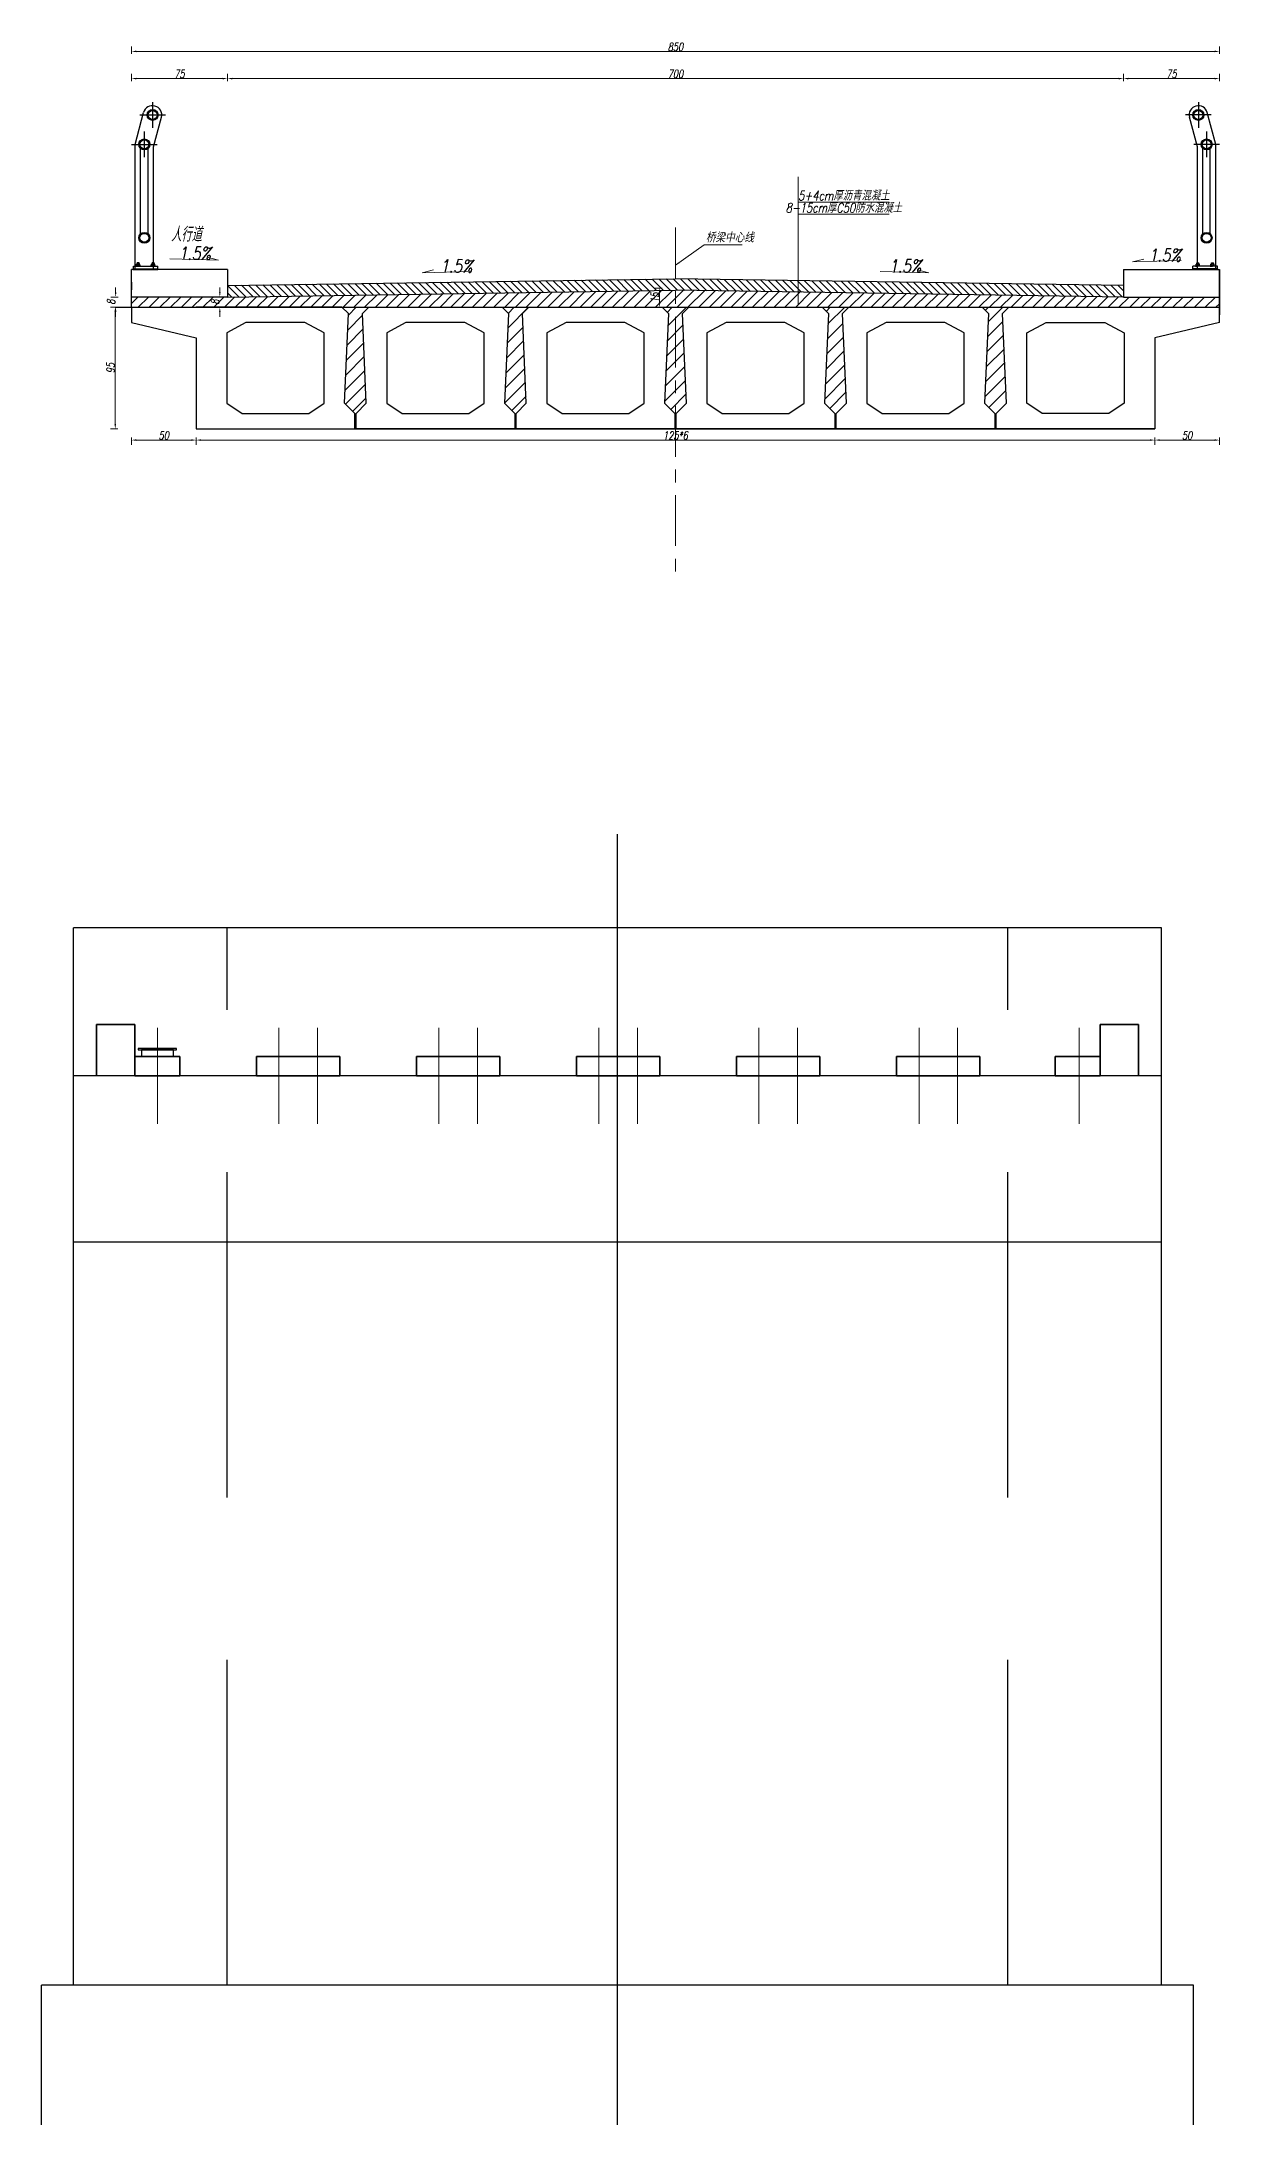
# Model space of a CAD drawing. Header units: millimetres. Extents: x -513 to 23624, y -721 to 12066.
# Drawn here: x -202.57 to -193.36, y 493.16 to 509.38 of the extents above; entities that cross this region are included whole.
import ezdxf
from ezdxf.enums import TextEntityAlignment as Align

# ---------------------------------------------------------------- set-up
doc = ezdxf.new("R2010")
doc.units = ezdxf.units.MM
doc.linetypes.add('CENTER', pattern=[50.8, 31.75, -6.35, 6.35, -6.35])
doc.linetypes.add('DASHED', pattern=[19.05, 12.7, -6.35])
doc.layers.add('C35', color=1, linetype='Continuous')
doc.layers.add('桥型', color=1, linetype='Continuous')
for name, color, linetype, lineweight in [('Dim', 7, 'Continuous', 18), ('标注', 3, 'Continuous', 15), ('结构轮廓', 1, 'Continuous', 35), ('轴线', 2, 'CENTER', 15), ('钢筋', 1, 'Continuous', 35)]:
    doc.layers.add(name, color=color, linetype=linetype, lineweight=lineweight)
doc.styles.add('fsdb', font='italc1.shx', dxfattribs={"width": 0.75, "bigfont": 'fsdb.shx'})
doc.styles.add('HH', font='italc1.shx', dxfattribs={"width": 0.75, "oblique": 0.75, "height": 5, "bigfont": 'fsdb.shx'})
doc.styles.get("Standard").update_dxf_attribs({"font": 'italc1.shx', "width": 0.75, "bigfont": 'fsdb.shx'})
doc.dimstyles.get("Standard").update_dxf_attribs({"dimtxt": 0.18, "dimasz": 0.18, "dimexe": 0.18, "dimexo": 0.0625, "dimgap": 0.09, "dimtad": 0, "dimtih": 1, "dimtoh": 1, "dimdec": 4, "dimzin": 0, "dimdsep": 46, "dimcen": 0.09, "dimadec": 0, "dimazin": 0, "dimtfac": 1, "dimtdec": 4, "dimtofl": 0, "dimtmove": 0, "dimatfit": 3, "dimfxl": 0, "dimtolj": 1, "dimtzin": 0, "dimarcsym": 0})
doc.dimstyles.new('比例100', dxfattribs={"dimtxt": 2.5, "dimasz": 1.5, "dimexe": 1.5, "dimexo": 1.5, "dimgap": 0.2, "dimtad": 1, "dimdec": 1, "dimlfac": 100, "dimdsep": 46, "dimtxsty": 'fsdb', "dimcen": 0.09, "dimclrd": 6, "dimclre": 6, "dimclrt": 6, "dimaunit": 1, "dimadec": 1, "dimazin": 2, "dimtfac": 1, "dimtdec": 1, "dimtofl": 0, "dimtmove": 2, "dimatfit": 3, "dimfxl": 0, "dimtolj": 1, "dimtzin": 0, "dimarcsym": 0})

# ---------------------------------------------------------------- blocks, each defined once
blk = doc.blocks.new('*D27')
at = {"layer": 'Defpoints', "color": 0, "linetype": 'Continuous', "transparency": 16777216}
for p in [(22455.27, 12930.74), (22451.65, 12892.74), (22455.27, 12892.74)]:
    blk.add_point(p, dxfattribs=at)
at = {"layer": 'Dim', "linetype": 'Continuous', "lineweight": -2, "transparency": 16777216}
for p, q in [((22452.45, 12930.74), (22450.15, 12930.74)), ((22452.45, 12892.74), (22450.15, 12892.74))]:
    blk.add_line(p, q, dxfattribs=at)
at = {"layer": 'Dim', "color": 4, "linetype": 'Continuous', "lineweight": -2, "transparency": 16777216}
blk.add_line((22451.65, 12929.24), (22451.65, 12894.24), dxfattribs=at)
at = {"layer": 'Dim', "color": 4, "linetype": 'Continuous', "transparency": 16777216}
for points in [[(22451.4, 12929.24), (22451.9, 12929.24), (22451.65, 12930.74)], [(22451.4, 12894.24), (22451.9, 12894.24), (22451.65, 12892.74)]]:
    blk.add_solid(points, dxfattribs=at)
at = {"layer": 'Dim', "linetype": 'Continuous', "transparency": 16777216, "insert": (22450.2, 12911.74), "char_height": 2.5, "attachment_point": 5, "rotation": 90, "style": 'fsdb'}
blk.add_mtext('\\A1;95', dxfattribs=at)
blk = doc.blocks.new('*D28')
at = {"linetype": 'Continuous', "lineweight": -2, "transparency": 16777216}
for p, q in [((22456.71, 13001.4), (22456.71, 13003.7)), ((22486.71, 13001.4), (22486.71, 13003.7))]:
    blk.add_line(p, q, dxfattribs=at)
at = {"color": 4, "linetype": 'Continuous', "lineweight": -2, "transparency": 16777216}
blk.add_line((22458.21, 13002.2), (22485.21, 13002.2), dxfattribs=at)
at = {"color": 4, "linetype": 'Continuous', "transparency": 16777216}
for points in [[(22458.21, 13002.45), (22458.21, 13001.95), (22456.71, 13002.2)], [(22485.21, 13002.45), (22485.21, 13001.95), (22486.71, 13002.2)]]:
    blk.add_solid(points, dxfattribs=at)
at = {"layer": 'Defpoints', "color": 0, "linetype": 'Continuous', "transparency": 16777216}
for p in [(22486.71, 13002.2), (22486.71, 12996.09), (22456.71, 12986.6)]:
    blk.add_point(p, dxfattribs=at)
at = {"linetype": 'Continuous', "transparency": 16777216, "insert": (22471.71, 13003.65), "char_height": 2.5, "attachment_point": 5, "style": 'fsdb'}
blk.add_mtext('\\A1;75', dxfattribs=at)
blk = doc.blocks.new('*D29')
at = {"linetype": 'Continuous', "lineweight": -2, "transparency": 16777216}
for p, q in [((22486.71, 13001.4), (22486.71, 13003.7)), ((22766.71, 13001.4), (22766.71, 13003.7))]:
    blk.add_line(p, q, dxfattribs=at)
at = {"color": 4, "linetype": 'Continuous', "lineweight": -2, "transparency": 16777216}
blk.add_line((22488.21, 13002.2), (22765.21, 13002.2), dxfattribs=at)
at = {"color": 4, "linetype": 'Continuous', "transparency": 16777216}
for points in [[(22488.21, 13002.45), (22488.21, 13001.95), (22486.71, 13002.2)], [(22765.21, 13002.45), (22765.21, 13001.95), (22766.71, 13002.2)]]:
    blk.add_solid(points, dxfattribs=at)
at = {"layer": 'Defpoints', "color": 0, "linetype": 'Continuous', "transparency": 16777216}
for p in [(22766.71, 13002.2), (22486.71, 12985.38), (22766.71, 12986.26)]:
    blk.add_point(p, dxfattribs=at)
at = {"linetype": 'Continuous', "transparency": 16777216, "insert": (22626.71, 13003.65), "char_height": 2.5, "attachment_point": 5, "style": 'fsdb'}
blk.add_mtext('\\A1;700', dxfattribs=at)
blk = doc.blocks.new('*D30')
at = {"linetype": 'Continuous', "lineweight": -2, "transparency": 16777216}
for p, q in [((22456.71, 13009.89), (22456.71, 13012.19)), ((22796.71, 13009.89), (22796.71, 13012.19))]:
    blk.add_line(p, q, dxfattribs=at)
at = {"color": 4, "linetype": 'Continuous', "lineweight": -2, "transparency": 16777216}
blk.add_line((22458.21, 13010.69), (22795.21, 13010.69), dxfattribs=at)
at = {"color": 4, "linetype": 'Continuous', "transparency": 16777216}
for points in [[(22458.21, 13010.94), (22458.21, 13010.44), (22456.71, 13010.69)], [(22795.21, 13010.94), (22795.21, 13010.44), (22796.71, 13010.69)]]:
    blk.add_solid(points, dxfattribs=at)
at = {"layer": 'Defpoints', "color": 0, "linetype": 'Continuous', "transparency": 16777216}
for p in [(22796.71, 13010.69), (22456.71, 12995.46), (22796.71, 12995.46)]:
    blk.add_point(p, dxfattribs=at)
at = {"linetype": 'Continuous', "transparency": 16777216, "insert": (22626.71, 13012.14), "char_height": 2.5, "attachment_point": 5, "style": 'fsdb'}
blk.add_mtext('\\A1;850', dxfattribs=at)
blk = doc.blocks.new('*D31')
at = {"linetype": 'Continuous', "lineweight": -2, "transparency": 16777216}
for p, q in [((22766.71, 13001.4), (22766.71, 13003.7)), ((22796.71, 13001.4), (22796.71, 13003.7))]:
    blk.add_line(p, q, dxfattribs=at)
at = {"color": 4, "linetype": 'Continuous', "lineweight": -2, "transparency": 16777216}
blk.add_line((22795.21, 13002.2), (22768.21, 13002.2), dxfattribs=at)
at = {"color": 4, "linetype": 'Continuous', "transparency": 16777216}
for points in [[(22768.21, 13002.45), (22768.21, 13001.95), (22766.71, 13002.2)], [(22795.21, 13002.45), (22795.21, 13001.95), (22796.71, 13002.2)]]:
    blk.add_solid(points, dxfattribs=at)
at = {"layer": 'Defpoints', "color": 0, "linetype": 'Continuous', "transparency": 16777216}
for p in [(22766.71, 13002.2), (22766.71, 12985.63), (22796.71, 12986.6)]:
    blk.add_point(p, dxfattribs=at)
at = {"linetype": 'Continuous', "transparency": 16777216, "insert": (22781.71, 13003.65), "char_height": 2.5, "attachment_point": 5, "style": 'fsdb'}
blk.add_mtext('\\A1;75', dxfattribs=at)
blk = doc.blocks.new('*D21')
at = {"layer": 'Defpoints', "color": 0, "linetype": 'Continuous', "transparency": 16777216}
for p in [(22456.71, 12892.3), (22476.91, 12892.3), (22476.91, 12889.24)]:
    blk.add_point(p, dxfattribs=at)
at = {"layer": 'Dim', "linetype": 'Continuous', "lineweight": -2, "transparency": 16777216}
for p, q in [((22456.71, 12890.04), (22456.71, 12887.74)), ((22476.91, 12890.04), (22476.91, 12887.74))]:
    blk.add_line(p, q, dxfattribs=at)
at = {"layer": 'Dim', "color": 4, "linetype": 'Continuous', "lineweight": -2, "transparency": 16777216}
blk.add_line((22458.21, 12889.24), (22475.41, 12889.24), dxfattribs=at)
at = {"layer": 'Dim', "color": 4, "linetype": 'Continuous', "transparency": 16777216}
for points in [[(22458.21, 12889.49), (22458.21, 12888.99), (22456.71, 12889.24)], [(22475.41, 12889.49), (22475.41, 12888.99), (22476.91, 12889.24)]]:
    blk.add_solid(points, dxfattribs=at)
at = {"layer": 'Dim', "linetype": 'Continuous', "transparency": 16777216, "insert": (22466.81, 12890.69), "char_height": 2.5, "attachment_point": 5, "style": 'fsdb'}
blk.add_mtext('\\A1;50', dxfattribs=at)
blk = doc.blocks.new('*D22')
at = {"layer": 'Defpoints', "color": 0, "linetype": 'Continuous', "transparency": 16777216}
for p in [(22476.91, 12892.3), (22776.51, 12892.3), (22776.51, 12889.24)]:
    blk.add_point(p, dxfattribs=at)
at = {"layer": 'Dim', "linetype": 'Continuous', "lineweight": -2, "transparency": 16777216}
for p, q in [((22476.91, 12890.04), (22476.91, 12887.74)), ((22776.51, 12890.04), (22776.51, 12887.74))]:
    blk.add_line(p, q, dxfattribs=at)
at = {"layer": 'Dim', "color": 4, "linetype": 'Continuous', "lineweight": -2, "transparency": 16777216}
blk.add_line((22478.41, 12889.24), (22775.01, 12889.24), dxfattribs=at)
at = {"layer": 'Dim', "color": 4, "linetype": 'Continuous', "transparency": 16777216}
for points in [[(22478.41, 12889.49), (22478.41, 12888.99), (22476.91, 12889.24)], [(22775.01, 12889.49), (22775.01, 12888.99), (22776.51, 12889.24)]]:
    blk.add_solid(points, dxfattribs=at)
at = {"layer": 'Dim', "linetype": 'Continuous', "transparency": 16777216, "insert": (22626.71, 12890.69), "char_height": 2.5, "attachment_point": 5, "style": 'fsdb'}
blk.add_mtext('\\A1;125*6', dxfattribs=at)
blk = doc.blocks.new('*D23')
at = {"layer": 'Defpoints', "color": 0, "linetype": 'Continuous', "transparency": 16777216}
for p in [(22776.51, 12892.3), (22796.71, 12892.3), (22776.51, 12889.24)]:
    blk.add_point(p, dxfattribs=at)
at = {"layer": 'Dim', "linetype": 'Continuous', "lineweight": -2, "transparency": 16777216}
for p, q in [((22776.51, 12890.04), (22776.51, 12887.74)), ((22796.71, 12890.04), (22796.71, 12887.74))]:
    blk.add_line(p, q, dxfattribs=at)
at = {"layer": 'Dim', "color": 4, "linetype": 'Continuous', "lineweight": -2, "transparency": 16777216}
blk.add_line((22795.21, 12889.24), (22778.01, 12889.24), dxfattribs=at)
at = {"layer": 'Dim', "color": 4, "linetype": 'Continuous', "transparency": 16777216}
for points in [[(22778.01, 12889.49), (22778.01, 12888.99), (22776.51, 12889.24)], [(22795.21, 12889.49), (22795.21, 12888.99), (22796.71, 12889.24)]]:
    blk.add_solid(points, dxfattribs=at)
at = {"layer": 'Dim', "linetype": 'Continuous', "transparency": 16777216, "insert": (22786.61, 12890.69), "char_height": 2.5, "attachment_point": 5, "style": 'fsdb'}
blk.add_mtext('\\A1;50', dxfattribs=at)
blk = doc.blocks.new('*D24')
at = {"layer": 'Defpoints', "color": 0, "linetype": 'Continuous', "transparency": 16777216}
for p in [(22451.78, 12930.74), (22456.71, 12933.94), (22456.71, 12930.74)]:
    blk.add_point(p, dxfattribs=at)
at = {"layer": 'Dim', "color": 4, "linetype": 'Continuous', "lineweight": -2, "transparency": 16777216}
for p, q in [((22451.78, 12935.44), (22451.78, 12936.94)), ((22451.78, 12929.24), (22451.78, 12927.74))]:
    blk.add_line(p, q, dxfattribs=at)
at = {"layer": 'Dim', "linetype": 'Continuous', "lineweight": -2, "transparency": 16777216}
for p, q in [((22452.58, 12933.94), (22450.28, 12933.94)), ((22452.58, 12930.74), (22450.28, 12930.74))]:
    blk.add_line(p, q, dxfattribs=at)
at = {"layer": 'Dim', "color": 4, "linetype": 'Continuous', "transparency": 16777216}
for points in [[(22451.53, 12935.44), (22452.03, 12935.44), (22451.78, 12933.94)], [(22451.53, 12929.24), (22452.03, 12929.24), (22451.78, 12930.74)]]:
    blk.add_solid(points, dxfattribs=at)
at = {"layer": 'Dim', "linetype": 'Continuous', "transparency": 16777216, "insert": (22450.33, 12932.34), "char_height": 2.5, "attachment_point": 5, "rotation": 90, "style": 'fsdb'}
blk.add_mtext('\\A1;8', dxfattribs=at)
blk = doc.blocks.new('*D25')
at = {"layer": 'Defpoints', "color": 0, "transparency": 16777216}
for p in [(22484.33, 12930.74), (22486.71, 12933.94), (22486.71, 12930.74)]:
    blk.add_point(p, dxfattribs=at)
at = {"layer": 'Dim', "color": 4, "lineweight": -2, "transparency": 16777216}
for p, q in [((22484.33, 12935.44), (22484.33, 12936.94)), ((22484.33, 12929.24), (22484.33, 12927.74))]:
    blk.add_line(p, q, dxfattribs=at)
at = {"layer": 'Dim', "lineweight": -2, "transparency": 16777216}
for p, q in [((22485.13, 12933.94), (22482.83, 12933.94)), ((22485.13, 12930.74), (22482.83, 12930.74))]:
    blk.add_line(p, q, dxfattribs=at)
at = {"layer": 'Dim', "color": 4, "transparency": 16777216}
for points in [[(22484.08, 12935.44), (22484.58, 12935.44), (22484.33, 12933.94)], [(22484.08, 12929.24), (22484.58, 12929.24), (22484.33, 12930.74)]]:
    blk.add_solid(points, dxfattribs=at)
at = {"layer": 'Dim', "transparency": 16777216, "insert": (22482.88, 12932.34), "char_height": 2.5, "attachment_point": 5, "rotation": 90, "style": 'fsdb'}
blk.add_mtext('\\A1;8', dxfattribs=at)
blk = doc.blocks.new('*D26')
at = {"layer": 'Defpoints', "color": 0, "transparency": 16777216}
for p in [(22626.71, 12936.74), (22621.76, 12930.74), (22626.71, 12930.74)]:
    blk.add_point(p, dxfattribs=at)
at = {"layer": 'Dim', "lineweight": -2, "transparency": 16777216}
for p, q in [((22622.56, 12936.74), (22620.26, 12936.74)), ((22622.56, 12930.74), (22620.26, 12930.74))]:
    blk.add_line(p, q, dxfattribs=at)
at = {"layer": 'Dim', "color": 4, "lineweight": -2, "transparency": 16777216}
blk.add_line((22621.76, 12935.24), (22621.76, 12932.24), dxfattribs=at)
at = {"layer": 'Dim', "color": 4, "transparency": 16777216}
for points in [[(22621.51, 12935.24), (22622.01, 12935.24), (22621.76, 12936.74)], [(22621.51, 12932.24), (22622.01, 12932.24), (22621.76, 12930.74)]]:
    blk.add_solid(points, dxfattribs=at)
at = {"layer": 'Dim', "transparency": 16777216, "insert": (22620.31, 12933.74), "char_height": 2.5, "attachment_point": 5, "rotation": 90, "style": 'fsdb'}
blk.add_mtext('\\A1;15', dxfattribs=at)
blk = doc.blocks.new('rwerere')
at = {"layer": 'Dim'}
h = blk.add_hatch(dxfattribs=at)
h.set_pattern_fill('ANSI31', color=256, scale=1.5, style=0)
h.set_pattern_definition([(45, (676.534, -17.857), (-1.68379802, 1.68379802), [])])
h.paths.add_polyline_path([(22626.7064, 12936.041), (22486.7064, 12933.941), (22456.7064, 12933.941), (22456.7064, 12930.741), (22626.7064, 12930.741)])
h.paths.add_polyline_path([(22766.7064, 12933.941), (22626.7064, 12936.041), (22626.7064, 12930.741), (22796.7064, 12930.741), (22796.7064, 12933.941)])
h = blk.add_hatch(dxfattribs=at)
h.set_pattern_fill('ANSI31', color=256, angle=90, style=0)
h.set_pattern_definition([(135, (676.534, -17.857), (-1.12253202, -1.12253202), [])])
h.paths.add_polyline_path([(22626.7064, 12939.6414), (22486.7064, 12937.5414), (22486.7064, 12933.941), (22626.7064, 12936.041)])
h.paths.add_polyline_path([(22665.0213, 12939.0667), (22626.7064, 12939.6414), (22626.7064, 12936.041), (22665.0213, 12935.4663)])
h.paths.add_polyline_path([(22766.7064, 12937.5414), (22665.0213, 12939.0667), (22665.0213, 12935.4663), (22766.7064, 12933.941)])
at = {"layer": 'Dim', "linetype": 'Continuous'}
h = blk.add_hatch(dxfattribs=at)
h.set_pattern_fill('ANSI31', color=256, style=0)
h.set_pattern_definition([(45, (19939.6168, 12476.7575), (-2.245064, 2.245064), [])])
h.paths.add_polyline_path([(22528.9064, 12928.741), (22530.9064, 12930.741), (22522.5064, 12930.741), (22524.5064, 12928.741), (22523.3064, 12900.741), (22526.5064, 12897.541), (22526.5064, 12892.741), (22526.9064, 12892.741), (22526.9064, 12897.541), (22530.1064, 12900.741)])
h.paths.add_polyline_path([(22578.9064, 12928.741), (22580.9064, 12930.741), (22572.5064, 12930.741), (22574.5064, 12928.741), (22573.3064, 12900.741), (22576.5064, 12897.541), (22576.5064, 12892.741), (22576.9064, 12892.741), (22576.9064, 12897.541), (22580.1064, 12900.741)])
h.paths.add_polyline_path([(22628.9064, 12928.741), (22630.9064, 12930.741), (22626.7064, 12930.741), (22626.7064, 12892.741), (22626.9064, 12892.741), (22626.9064, 12897.541), (22630.1064, 12900.741)])
h.paths.add_polyline_path([(22626.7064, 12930.741), (22622.5064, 12930.741), (22624.5064, 12928.741), (22623.3064, 12900.741), (22626.5064, 12897.541), (22626.5064, 12892.741), (22626.7064, 12892.741)])
h.paths.add_polyline_path([(22678.9064, 12928.741), (22680.9064, 12930.741), (22672.5064, 12930.741), (22674.5064, 12928.741), (22673.3064, 12900.741), (22676.5064, 12897.541), (22676.5064, 12892.741), (22676.9064, 12892.741), (22676.9064, 12897.541), (22680.1064, 12900.741)])
h.paths.add_polyline_path([(22728.9064, 12928.741), (22730.9064, 12930.741), (22722.5064, 12930.741), (22724.5064, 12928.741), (22723.3064, 12900.741), (22726.5064, 12897.541), (22726.5064, 12892.741), (22726.9064, 12892.741), (22726.9064, 12897.541), (22730.1064, 12900.741)])
for p, q in [((22456.7064, 12938.5393), (22456.7064, 12942.5393)), ((22626.5064, 12893.9666), (22626.9064, 12893.9666))]:
    blk.add_line(p, q)
at = {"layer": 'C35'}
for p, q in [((22463.3104, 12994.851), (22463.3104, 12986.8254)), ((22790.1024, 12994.851), (22790.1024, 12986.8254)), ((22457.8594, 12981.6222), (22460.5285, 12991.5836)), ((22459.2976, 12990.8382), (22467.3232, 12990.8382)), ((22463.6194, 12980.8639), (22466.0922, 12990.0928)), ((22794.1152, 12990.8382), (22786.0896, 12990.8382)), ((22789.7935, 12980.8639), (22787.3206, 12990.0928)), ((22795.5535, 12981.6222), (22792.8843, 12991.5836)), ((22456.7266, 12981.6222), (22464.7522, 12981.6222)), ((22457.8594, 12942.7614), (22457.8594, 12981.6222)), ((22459.5874, 12953.7003), (22459.5874, 12980.3601)), ((22460.7394, 12985.635), (22460.7394, 12977.6094)), ((22461.8914, 12953.7003), (22461.8914, 12980.3601)), ((22463.6194, 12942.7614), (22463.6194, 12980.8639)), ((22796.6863, 12981.6222), (22788.6607, 12981.6222)), ((22789.7935, 12942.7614), (22789.7935, 12980.8639)), ((22791.5215, 12953.7003), (22791.5215, 12980.3601)), ((22792.6735, 12985.635), (22792.6735, 12977.6094)), ((22793.8255, 12953.7003), (22793.8255, 12980.3601)), ((22795.5535, 12942.7614), (22795.5535, 12981.6222)), ((22486.7064, 12942.5393), (22456.7064, 12942.5393)), ((22456.7064, 12930.741), (22456.7064, 12942.5393)), ((22457.1416, 12942.5393), (22464.9944, 12942.5393)), ((22464.8998, 12942.5393), (22457.1416, 12942.5393)), ((22457.1416, 12942.5393), (22464.8998, 12942.5393)), ((22457.3144, 12943.5377), (22464.9944, 12943.5377)), ((22457.3144, 12942.5393), (22457.3144, 12943.5377)), ((22457.3144, 12942.7697), (22464.9944, 12942.7697)), ((22458.0824, 12943.6529), (22458.0824, 12943.5377)), ((22458.8504, 12943.6529), (22458.0824, 12943.6529)), ((22458.0824, 12943.5377), (22458.8504, 12943.5377)), ((22458.317, 12942.5393), (22463.9918, 12942.5393)), ((22458.3368, 12943.6927), (22458.3368, 12944.1815)), ((22458.4652, 12944.2212), (22459.2356, 12944.2212)), ((22458.4652, 12943.6529), (22459.2356, 12943.6529)), ((22458.5432, 12944.2212), (22458.5432, 12944.6129)), ((22459.1576, 12944.6129), (22458.5432, 12944.6129)), ((22458.5936, 12943.6927), (22458.5936, 12944.1815)), ((22458.6046, 12944.2212), (22458.6046, 12944.6129)), ((22458.8504, 12943.6529), (22459.6184, 12943.6529)), ((22458.8504, 12943.5377), (22463.4584, 12943.5377)), ((22459.6184, 12943.5377), (22458.8504, 12943.5377)), ((22459.0961, 12944.2212), (22459.0961, 12944.6129)), ((22459.1072, 12943.6927), (22459.1072, 12944.1815)), ((22459.1576, 12944.2212), (22459.1576, 12944.6129)), ((22459.364, 12943.6927), (22459.364, 12944.1815)), ((22459.6184, 12943.6529), (22459.6184, 12943.5377)), ((22463.4584, 12943.6529), (22462.6904, 12943.6529)), ((22462.6904, 12943.6529), (22462.6904, 12943.5377)), ((22462.6904, 12943.5377), (22463.4584, 12943.5377)), ((22462.9448, 12943.6927), (22462.9448, 12944.1815)), ((22463.0732, 12944.2212), (22463.8436, 12944.2212)), ((22463.0732, 12943.6529), (22463.8436, 12943.6529)), ((22463.1512, 12944.2212), (22463.1512, 12944.6129)), ((22463.7656, 12944.6129), (22463.1512, 12944.6129)), ((22463.2016, 12943.6927), (22463.2016, 12944.1815)), ((22463.2126, 12944.2212), (22463.2126, 12944.6129)), ((22463.4584, 12943.6529), (22464.2264, 12943.6529)), ((22464.2264, 12943.5377), (22463.4584, 12943.5377)), ((22463.7041, 12944.2212), (22463.7041, 12944.6129)), ((22463.7152, 12943.6927), (22463.7152, 12944.1815)), ((22463.7656, 12944.2212), (22463.7656, 12944.6129)), ((22463.972, 12943.6927), (22463.972, 12944.1815)), ((22464.2264, 12943.6529), (22464.2264, 12943.5377)), ((22464.9944, 12942.5393), (22464.9944, 12943.5377)), ((22486.7064, 12942.5393), (22486.7064, 12933.941)), ((22766.7064, 12942.5393), (22796.7064, 12942.5393)), ((22766.7064, 12942.5393), (22796.7064, 12942.5393)), ((22766.7064, 12942.5393), (22766.7064, 12933.941)), ((22796.0984, 12943.5377), (22788.4184, 12943.5377)), ((22788.4184, 12942.5393), (22788.4184, 12943.5377)), ((22796.0984, 12942.7697), (22788.4184, 12942.7697)), ((22796.2712, 12942.5393), (22788.4184, 12942.5393)), ((22788.513, 12942.5393), (22796.2712, 12942.5393)), ((22796.2712, 12942.5393), (22788.513, 12942.5393)), ((22789.9544, 12943.6529), (22789.1864, 12943.6529)), ((22789.1864, 12943.6529), (22789.1864, 12943.5377)), ((22789.1864, 12943.5377), (22789.9544, 12943.5377)), ((22795.0958, 12942.5393), (22789.421, 12942.5393)), ((22789.4408, 12943.6927), (22789.4408, 12944.1815)), ((22790.3396, 12944.2212), (22789.5692, 12944.2212)), ((22790.3396, 12943.6529), (22789.5692, 12943.6529)), ((22789.6472, 12944.2212), (22789.6472, 12944.6129)), ((22789.6472, 12944.6129), (22790.2616, 12944.6129)), ((22789.6976, 12943.6927), (22789.6976, 12944.1815)), ((22789.7087, 12944.2212), (22789.7087, 12944.6129)), ((22789.9544, 12943.6529), (22790.7224, 12943.6529)), ((22790.7224, 12943.5377), (22789.9544, 12943.5377)), ((22794.5624, 12943.5377), (22789.9544, 12943.5377)), ((22790.2002, 12944.2212), (22790.2002, 12944.6129)), ((22790.2112, 12943.6927), (22790.2112, 12944.1815)), ((22790.2616, 12944.2212), (22790.2616, 12944.6129)), ((22790.468, 12943.6927), (22790.468, 12944.1815)), ((22790.7224, 12943.6529), (22790.7224, 12943.5377)), ((22793.7944, 12943.6529), (22793.7944, 12943.5377)), ((22794.5624, 12943.6529), (22793.7944, 12943.6529)), ((22793.7944, 12943.5377), (22794.5624, 12943.5377)), ((22794.0488, 12943.6927), (22794.0488, 12944.1815)), ((22794.9476, 12944.2212), (22794.1772, 12944.2212)), ((22794.9476, 12943.6529), (22794.1772, 12943.6529)), ((22794.2552, 12944.2212), (22794.2552, 12944.6129)), ((22794.2552, 12944.6129), (22794.8696, 12944.6129)), ((22794.3056, 12943.6927), (22794.3056, 12944.1815)), ((22794.3167, 12944.2212), (22794.3167, 12944.6129)), ((22794.5624, 12943.6529), (22795.3304, 12943.6529)), ((22795.3304, 12943.5377), (22794.5624, 12943.5377)), ((22794.8082, 12944.2212), (22794.8082, 12944.6129)), ((22794.8192, 12943.6927), (22794.8192, 12944.1815)), ((22794.8696, 12944.2212), (22794.8696, 12944.6129)), ((22795.076, 12943.6927), (22795.076, 12944.1815)), ((22795.3304, 12943.6529), (22795.3304, 12943.5377)), ((22796.0984, 12942.5393), (22796.0984, 12943.5377)), ((22796.7064, 12942.5393), (22796.7064, 12928.341)), ((22796.7064, 12938.5393), (22796.7064, 12942.5393)), ((22796.7064, 12925.941), (22796.7064, 12942.5393)), ((22456.7064, 12938.5393), (22456.7064, 12936.1393)), ((22486.6524, 12937.5406), (22626.6524, 12939.6406)), ((22486.7064, 12933.941), (22626.7064, 12936.041)), ((22766.7064, 12933.941), (22626.7064, 12936.041)), ((22766.7604, 12937.5406), (22626.7604, 12939.6406)), ((22796.7064, 12938.5393), (22796.7064, 12936.1393)), ((22451.7064, 12930.741), (22796.7064, 12930.741)), ((22486.7064, 12933.941), (22456.7064, 12933.941)), ((22456.7064, 12930.741), (22456.7064, 12925.941)), ((22522.5064, 12930.741), (22476.9064, 12930.741)), ((22524.5064, 12928.741), (22522.5064, 12930.741)), ((22523.3064, 12900.741), (22524.5064, 12928.741)), ((22728.9064, 12928.741), (22730.9064, 12930.741)), ((22730.1064, 12900.741), (22728.9064, 12928.741)), ((22766.7064, 12933.941), (22796.7064, 12933.941)), ((22796.7064, 12930.741), (22796.7064, 12928.341)), ((22456.7064, 12925.941), (22476.9064, 12921.141)), ((22796.7064, 12925.941), (22776.5064, 12921.141)), ((22476.9064, 12921.141), (22476.9064, 12892.741)), ((22476.9064, 12921.141), (22476.9064, 12892.741)), ((22776.5064, 12921.141), (22776.5064, 12892.741)), ((22526.5064, 12897.541), (22523.3064, 12900.741)), ((22526.5064, 12892.741), (22526.5064, 12897.541)), ((22526.5064, 12892.741), (22526.5064, 12897.541)), ((22726.9064, 12897.541), (22730.1064, 12900.741)), ((22726.9064, 12892.741), (22726.9064, 12897.541)), ((22726.9064, 12892.741), (22726.9064, 12897.541)), ((22476.9064, 12892.741), (22526.5064, 12892.741)), ((22476.9064, 12892.741), (22776.5064, 12892.741)), ((22476.9064, 12892.741), (22526.5064, 12892.741)), ((22776.5064, 12892.741), (22726.9064, 12892.741)), ((22776.5064, 12892.741), (22726.9064, 12892.741))]:
    blk.add_line(p, q, dxfattribs=at)
for points in [[(22530.1064, 12900.741), (22528.9064, 12928.741), (22530.9064, 12930.741), (22572.5064, 12930.741), (22574.5064, 12928.741), (22573.3064, 12900.741), (22576.5064, 12897.541), (22576.5064, 12892.741), (22526.9064, 12892.741), (22526.9064, 12897.541)], [(22580.1064, 12900.741), (22578.9064, 12928.741), (22580.9064, 12930.741), (22622.5064, 12930.741), (22624.5064, 12928.741), (22623.3064, 12900.741), (22626.5064, 12897.541), (22626.5064, 12892.741), (22576.9064, 12892.741), (22576.9064, 12897.541)], [(22630.1064, 12900.741), (22628.9064, 12928.741), (22630.9064, 12930.741), (22672.5064, 12930.741), (22674.5064, 12928.741), (22673.3064, 12900.741), (22676.5064, 12897.541), (22676.5064, 12892.741), (22626.9064, 12892.741), (22626.9064, 12897.541)], [(22680.1064, 12900.741), (22678.9064, 12928.741), (22680.9064, 12930.741), (22722.5064, 12930.741), (22724.5064, 12928.741), (22723.3064, 12900.741), (22726.5064, 12897.541), (22726.5064, 12892.741), (22676.9064, 12892.741), (22676.9064, 12897.541)], [(22512.1064, 12897.541), (22516.9064, 12900.741), (22516.9064, 12922.741), (22510.9064, 12925.941), (22492.5064, 12925.941), (22486.5064, 12922.741), (22486.5064, 12900.741), (22491.3064, 12897.541)], [(22542.5064, 12925.941), (22536.5064, 12922.741), (22536.5064, 12900.741), (22541.3064, 12897.541), (22562.1064, 12897.541), (22566.9064, 12900.741), (22566.9064, 12922.741), (22560.9064, 12925.941)], [(22592.5064, 12925.941), (22586.5064, 12922.741), (22586.5064, 12900.741), (22591.3064, 12897.541), (22612.1064, 12897.541), (22616.9064, 12900.741), (22616.9064, 12922.741), (22610.9064, 12925.941)], [(22642.5064, 12925.941), (22636.5064, 12922.741), (22636.5064, 12900.741), (22641.3064, 12897.541), (22662.1064, 12897.541), (22666.9064, 12900.741), (22666.9064, 12922.741), (22660.9064, 12925.941)], [(22692.5064, 12925.941), (22686.5064, 12922.741), (22686.5064, 12900.741), (22691.3064, 12897.541), (22712.1064, 12897.541), (22716.9064, 12900.741), (22716.9064, 12922.741), (22710.9064, 12925.941)], [(22741.3064, 12897.541), (22736.5064, 12900.741), (22736.5064, 12922.741), (22742.5064, 12925.941), (22760.9064, 12925.941), (22766.9064, 12922.741), (22766.9064, 12900.741), (22762.1064, 12897.541)], [(22741.3064, 12897.541), (22736.5064, 12900.741), (22736.5064, 12922.741), (22742.5064, 12925.941), (22760.9064, 12925.941), (22766.9064, 12922.741), (22766.9064, 12900.741), (22762.1064, 12897.541)]]:
    blk.add_lwpolyline(points, close=True, dxfattribs=at)
for centre, radius in [((22463.3104, 12990.8382), 1.7088), ((22463.3104, 12990.8382), 1.5744), ((22463.3104, 12990.8382), 1.536), ((22463.3104, 12990.8382), 1.4016), ((22790.1024, 12990.8382), 1.7088), ((22790.1024, 12990.8382), 1.5744), ((22790.1024, 12990.8382), 1.536), ((22790.1024, 12990.8382), 1.4016), ((22460.7394, 12981.6222), 1.7088), ((22460.7394, 12981.6222), 1.5744), ((22460.7394, 12981.6222), 1.536), ((22460.7394, 12981.6222), 1.4016), ((22792.6735, 12981.6222), 1.7088), ((22792.6735, 12981.6222), 1.5744), ((22792.6735, 12981.6222), 1.536), ((22792.6735, 12981.6222), 1.4016), ((22460.7394, 12952.4382), 1.7088), ((22460.7394, 12952.4382), 1.5744), ((22460.7394, 12952.4382), 1.536), ((22460.7394, 12952.4382), 1.4016), ((22792.6735, 12952.4382), 1.7088), ((22792.6735, 12952.4382), 1.5744), ((22792.6735, 12952.4382), 1.536), ((22792.6735, 12952.4382), 1.4016)]:
    blk.add_circle(centre, radius, dxfattribs=at)
for centre, radius, start, end in [((22463.3104, 12990.8382), 2.88, 345, 165), ((22790.1024, 12990.8382), 2.88, 15, 195), ((22458.4652, 12943.9941), 0.2271, 55.5707154, 124.4292846), ((22458.4652, 12943.88), 0.2271, 235.5707154, 304.4292846), ((22458.8504, 12943.3725), 0.8487, 72.3879466, 107.6120534), ((22458.8504, 12944.5016), 0.8487, 252.3879466, 287.6120534), ((22459.2356, 12943.9941), 0.2271, 55.5707154, 124.4292846), ((22459.2356, 12943.88), 0.2271, 235.5707154, 304.4292846), ((22463.0732, 12943.9941), 0.2271, 55.5707154, 124.4292846), ((22463.0732, 12943.88), 0.2271, 235.5707154, 304.4292846), ((22463.4584, 12943.3725), 0.8487, 72.3879466, 107.6120534), ((22463.4584, 12944.5016), 0.8487, 252.3879466, 287.6120534), ((22463.8436, 12943.9941), 0.2271, 55.5707154, 124.4292846), ((22463.8436, 12943.88), 0.2271, 235.5707154, 304.4292846), ((22789.5692, 12943.9941), 0.2271, 55.5707154, 124.4292846), ((22789.5692, 12943.88), 0.2271, 235.5707154, 304.4292846), ((22789.9544, 12943.3725), 0.8487, 72.3879466, 107.6120534), ((22789.9544, 12944.5016), 0.8487, 252.3879466, 287.6120534), ((22790.3396, 12943.9941), 0.2271, 55.5707154, 124.4292846), ((22790.3396, 12943.88), 0.2271, 235.5707154, 304.4292846), ((22794.1772, 12943.9941), 0.2271, 55.5707154, 124.4292846), ((22794.1772, 12943.88), 0.2271, 235.5707154, 304.4292846), ((22794.5624, 12943.3725), 0.8487, 72.3879466, 107.6120534), ((22794.5624, 12944.5016), 0.8487, 252.3879466, 287.6120534), ((22794.9476, 12943.9941), 0.2271, 55.5707154, 124.4292846), ((22794.9476, 12943.88), 0.2271, 235.5707154, 304.4292846)]:
    blk.add_arc(centre, radius, start, end, dxfattribs=at)
for p in [(22464.8992, 12942.558), (22464.8992, 12942.558), (22464.8992, 12942.558), (22464.8992, 12942.558), (22788.5136, 12942.558), (22788.5136, 12942.558), (22788.5136, 12942.558), (22788.5136, 12942.558)]:
    blk.add_point(p, dxfattribs=at)
at = {"layer": 'Dim'}
for p, q in [((22665.0213, 12931.7211), (22665.0213, 12971.4779)), ((22665.0213, 12963.6272), (22693.512, 12963.6272)), ((22665.0213, 12959.7996), (22693.512, 12959.7996))]:
    blk.add_line(p, q, dxfattribs=at)
at = {"layer": 'Dim', "linetype": 'CENTER', "ltscale": 0.5}
blk.add_line((22626.7064, 12955.6541), (22626.7064, 12846.586), dxfattribs=at)
at = {"layer": '标注', "ltscale": 1.00009}
for p, q in [((22483.8862, 12945.4759), (22468.7189, 12945.9139)), ((22480.3663, 12946.3582), (22483.8862, 12945.4759)), ((22551.0605, 12942.398), (22547.5357, 12941.5358)), ((22547.5357, 12941.5358), (22562.7052, 12941.8872)), ((22705.8771, 12941.5358), (22690.7076, 12941.8872)), ((22702.3523, 12942.398), (22705.8771, 12941.5358)), ((22773.0465, 12945.7885), (22769.5267, 12944.9061)), ((22769.5267, 12944.9061), (22784.6939, 12945.3441))]:
    blk.add_line(p, q, dxfattribs=at)
at = {"width": 0.8}
blk.add_text('桥梁中心线', height=3, dxfattribs=at).set_placement((22636.1967, 12951.0103))
at = {"layer": 'Dim', "style": 'HH', "oblique": 0.75, "width": 0.75}
for s, p in [('5+4cm厚沥青混凝土', (22679.3152, 12965.8398)), ('8-15cm厚C50防水混凝土', (22679.3152, 12962.0123))]:
    blk.add_text(s, height=3, dxfattribs=at).set_placement(p, align=Align.MIDDLE)
blk.add_text('人行道', height=4.5, dxfattribs=at).set_placement((22469.05, 12951.2629))
at = {"layer": '标注', "color": 6, "width": 0.8}
for p in [(22471.4607, 12945.6187), (22774.5363, 12945.0489)]:
    blk.add_text('1.5%%%', height=4, dxfattribs=at).set_placement(p)
for rotation, p in [(359.6729903, (22553.1555, 12941.6465)), (0.3270097, (22693.4511, 12941.6076))]:
    blk.add_text('1.5%%%', height=4, rotation=rotation, dxfattribs=at).set_placement(p)
at = {"linetype": 'Continuous'}
for base, p1, p2, picture, middle in [((22796.7064, 13010.6887), (22456.7064, 12995.4638), (22796.7064, 12995.4638), '*D30', (22626.7064, 13012.1387)), ((22486.7064, 13002.1996), (22456.7064, 12986.6029), (22486.7064, 12996.0888), '*D28', (22471.7064, 13003.6496)), ((22766.7064, 13002.1996), (22486.7064, 12985.3804), (22766.7064, 12986.2584), '*D29', (22626.7064, 13003.6496))]:
    dim = blk.add_linear_dim(base=base, p1=p1, p2=p2, dimstyle='比例100', override={"dimlfac": 2.5}, dxfattribs=at)
    dim.commit()
    dim.dimension.update_dxf_attribs({"geometry": picture, "text_midpoint": middle})
dim = blk.add_linear_dim(base=(22766.7064, 13002.1996), p1=(22796.7064, 12986.6029), p2=(22766.7064, 12985.6334), angle=180, dimstyle='比例100', override={"dimlfac": 2.5}, dxfattribs=at)
dim.commit()
dim.dimension.update_dxf_attribs({"geometry": '*D31', "text_midpoint": (22781.7064, 13003.6496)})
at = {"layer": 'Dim', "linetype": 'Continuous'}
dim = blk.add_aligned_dim(p1=(22456.7064, 12933.941), p2=(22456.7064, 12930.741), distance=-4.9234, dimstyle='比例100', override={"dimlfac": 2.5}, dxfattribs=at)
dim.commit()
dim.dimension.update_dxf_attribs({"geometry": '*D24', "text_midpoint": (22450.333, 12932.341)})
at = {"layer": 'Dim'}
for base, p1, p2, override, picture, middle in [((22484.3261, 12930.741), (22486.7064, 12933.941), (22486.7064, 12930.741), {"dimlfac": 2.5}, '*D25', (22482.8761, 12932.341)), ((22621.7586, 12930.741), (22626.7064, 12936.741), (22626.7064, 12930.741), {"dimdec": 2, "dimlfac": 2.5}, '*D26', (22620.3086, 12933.741))]:
    dim = blk.add_linear_dim(base=base, p1=p1, p2=p2, angle=90, dimstyle='比例100', override=override, dxfattribs=at)
    dim.commit()
    dim.dimension.update_dxf_attribs({"geometry": picture, "text_midpoint": middle})
at = {"layer": 'Dim', "linetype": 'Continuous'}
dim = blk.add_linear_dim(base=(22451.6462, 12892.741), p1=(22455.2712, 12930.741), p2=(22455.2712, 12892.741), angle=90, dimstyle='比例100', override={"dimlfac": 2.5}, dxfattribs=at)
dim.commit()
dim.dimension.update_dxf_attribs({"geometry": '*D27', "text_midpoint": (22450.1962, 12911.741)})
for base, p1, p2, text, picture, middle in [((22476.9064, 12889.2385), (22456.7064, 12892.301), (22476.9064, 12892.301), '50', '*D21', (22466.8064, 12890.6885)), ((22776.5064, 12889.2385), (22476.9064, 12892.301), (22776.5064, 12892.301), '125*6', '*D22', (22626.7064, 12890.6885))]:
    dim = blk.add_linear_dim(base=base, p1=p1, p2=p2, text=text, dimstyle='比例100', override={"dimlfac": 2.5}, dxfattribs=at)
    dim.commit()
    dim.dimension.update_dxf_attribs({"geometry": picture, "text_midpoint": middle})
dim = blk.add_linear_dim(base=(22776.5064, 12889.2385), p1=(22796.7064, 12892.301), p2=(22776.5064, 12892.301), angle=180, text='50', dimstyle='比例100', override={"dimlfac": 2.5}, dxfattribs=at)
dim.commit()
dim.dimension.update_dxf_attribs({"geometry": '*D23', "text_midpoint": (22786.6064, 12890.6885)})
blk.add_leader([(22626.7064, 12943.8537), (22635.7013, 12950.2837), (22647.604, 12950.2837)], dimstyle='Standard', override={"dimasz": 1.5, "dimgap": 0.09, "dimtad": 0})

msp = doc.modelspace()

# ---------------------------------------------------------------- linework, layer by layer
at = {"color": 7, "linetype": 'Continuous'}
msp.add_line((-198.06596, 476.01869), (-198.06596, 503.18773), dxfattribs=at)
for points in [[(-201.81096, 501.50306), (-201.51096, 501.50306), (-201.51096, 501.51306), (-201.81096, 501.51306)], [(-201.78596, 501.45106), (-201.53596, 501.45106), (-201.53596, 501.50306), (-201.78596, 501.50306)]]:
    msp.add_lwpolyline(points, close=True, dxfattribs=at)
at = {"layer": '桥型'}
for p, q in [((-193.81596, 502.45778), (-202.31596, 502.45778)), ((-202.31596, 494.19767), (-202.31596, 502.45778)), ((-193.81596, 494.19767), (-193.81596, 502.45778)), ((-193.81596, 501.30106), (-202.31596, 501.30106)), ((-193.81596, 500.00106), (-202.31596, 500.00106)), ((-202.56596, 492.69767), (-202.56596, 494.19767)), ((-193.56596, 494.19767), (-202.56596, 494.19767)), ((-193.56596, 492.69767), (-193.56596, 494.19767))]:
    msp.add_line(p, q, dxfattribs=at)
at = {"layer": '桥型', "linetype": 'DASHED', "ltscale": 0.2}
for p, q in [((-201.11596, 494.19767), (-201.11596, 502.45778)), ((-195.01596, 494.19767), (-195.01596, 502.45778))]:
    msp.add_line(p, q, dxfattribs=at)
at = {"layer": '结构轮廓'}
for points in [[(-201.83596, 501.30106), (-201.48596, 501.30106), (-201.48596, 501.45106), (-201.83596, 501.45106)], [(-200.88596, 501.30106), (-200.23596, 501.30106), (-200.23596, 501.45106), (-200.88596, 501.45106)], [(-199.63596, 501.30106), (-198.98596, 501.30106), (-198.98596, 501.45106), (-199.63596, 501.45106)], [(-198.38596, 501.30106), (-197.73596, 501.30106), (-197.73596, 501.45106), (-198.38596, 501.45106)], [(-197.13596, 501.30106), (-196.48596, 501.30106), (-196.48596, 501.45106), (-197.13596, 501.45106)], [(-195.88596, 501.30106), (-195.23596, 501.30106), (-195.23596, 501.45106), (-195.88596, 501.45106)], [(-194.29596, 501.30106), (-194.64596, 501.30106), (-194.64596, 501.45106), (-194.29596, 501.45106)]]:
    msp.add_lwpolyline(points, close=True, dxfattribs=at)
at = {"layer": '轴线', "ltscale": 14.724409}
for p, q in [((-201.66096, 501.67606), (-201.66096, 500.92606)), ((-200.71096, 501.67606), (-200.71096, 500.92606)), ((-200.41096, 501.67606), (-200.41096, 500.92606)), ((-199.46096, 501.67606), (-199.46096, 500.92606)), ((-199.16096, 501.67606), (-199.16096, 500.92606)), ((-198.21096, 501.67606), (-198.21096, 500.92606)), ((-197.91096, 501.67606), (-197.91096, 500.92606)), ((-196.96096, 501.67606), (-196.96096, 500.92606)), ((-196.66096, 501.67606), (-196.66096, 500.92606)), ((-195.71096, 501.67606), (-195.71096, 500.92606)), ((-195.41096, 501.67606), (-195.41096, 500.92606)), ((-194.46096, 501.67606), (-194.46096, 500.92606))]:
    msp.add_line(p, q, dxfattribs=at)
at = {"layer": '钢筋'}
for p, q in [((-202.13596, 501.70106), (-201.83596, 501.70106)), ((-202.13596, 501.70106), (-202.13596, 501.30106)), ((-201.83596, 501.70106), (-201.83596, 501.30106)), ((-193.99596, 501.70106), (-194.29596, 501.70106)), ((-194.29596, 501.70106), (-194.29596, 501.30106)), ((-193.99596, 501.70106), (-193.99596, 501.30106))]:
    msp.add_line(p, q, dxfattribs=at)

# ---------------------------------------------------------------- block references
at = {"layer": 'Dim', "xscale": 0.02500000000145519, "yscale": 0.0249999999996362, "zscale": 0.025}
msp.add_blockref('rwerere', (-763.28126, 184.0363), dxfattribs=at)

doc.saveas('drawing.dxf')
